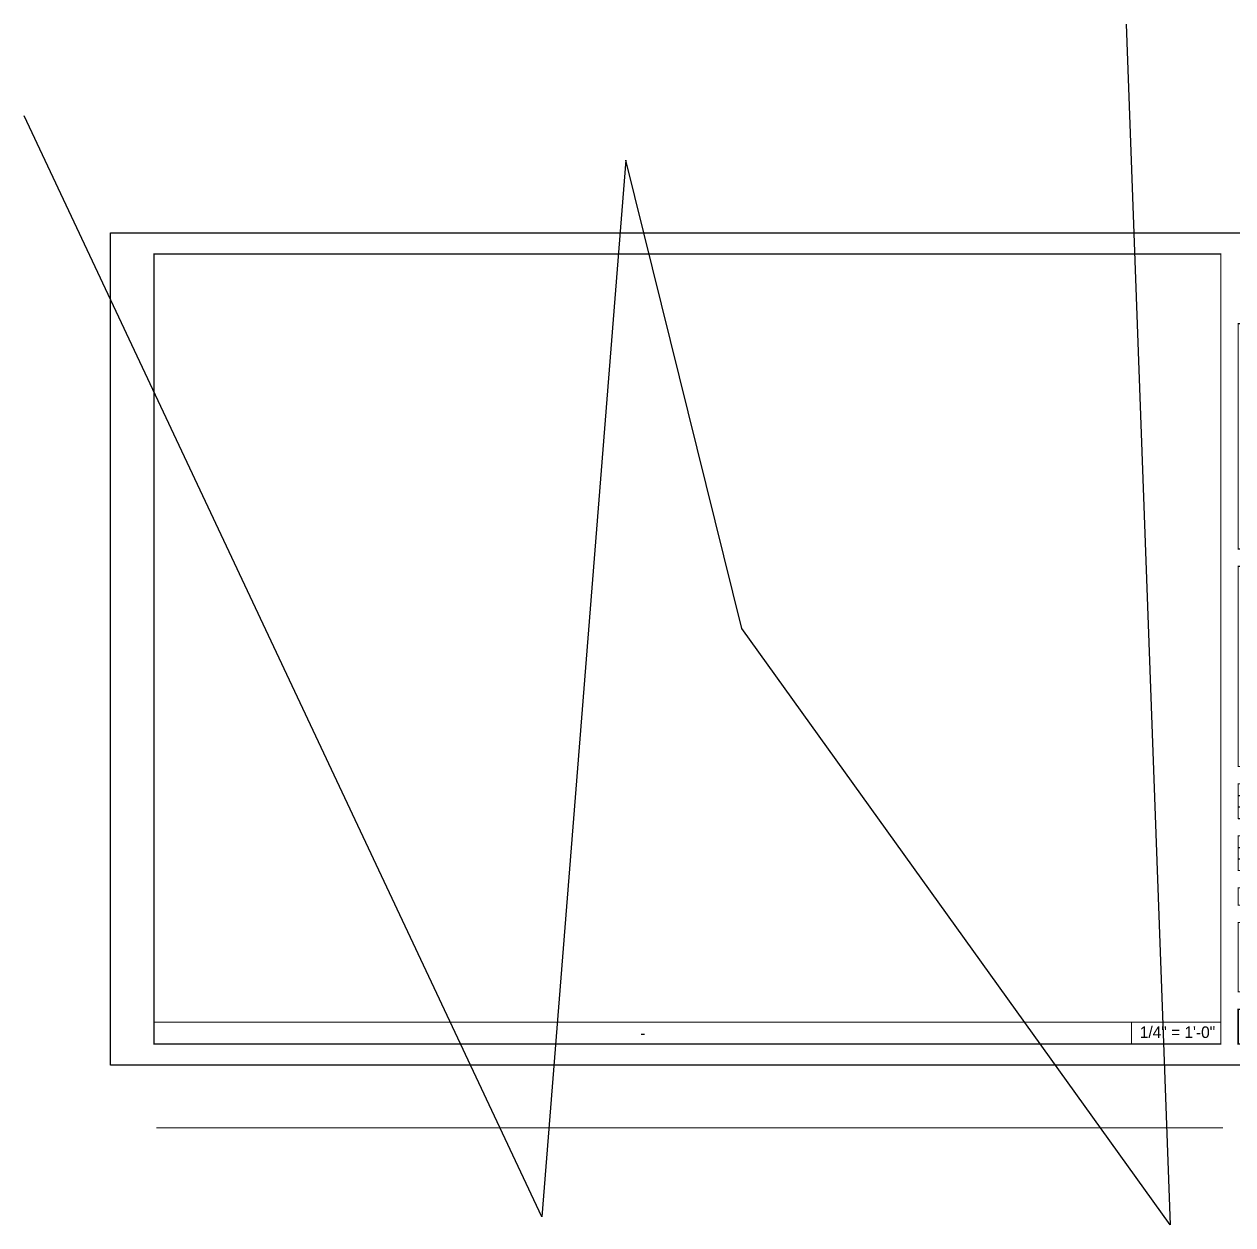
# Model space of a CAD drawing. Extents: x -4845 to 1196, y -1775 to 574.
# Drawn here: x -4845 to -3172, y -1367 to 294 of the extents above; entities that cross this region are included whole.
import ezdxf

# ---------------------------------------------------------------- set-up
doc = ezdxf.new("R2010")
doc.units = 0
doc.header["$LTSCALE"] = 48
doc.header["$MEASUREMENT"] = 0
doc.layers.get('0').update_dxf_attribs({"linetype": 'CONTINUOUS'})
doc.layers.add('24X36TB', color=7, linetype='CONTINUOUS', lineweight=30)
doc.layers.add('A-TEXT', color=3, linetype='CONTINUOUS')
doc.layers.add('TB-text', color=3, linetype='CONTINUOUS')
doc.styles.get("Standard").update_dxf_attribs({"font": 'ERASMD.TTF', "height": 4.5})

# ---------------------------------------------------------------- blocks, each defined once
blk = doc.blocks.new('A$C044039AD')
at = {"layer": '24X36TB'}
for p, q in [((-116.5, -762.5), (-116.5, -810.5)), ((-167.5, -778.5), (-29.5, -778.5)), ((-167.5, -794.5), (-29.5, -794.5)), ((-167.5, -810.5), (-29.5, -810.5)), ((-147.2, -834.5), (-147.2, -882.5)), ((-80.6, -834.5), (-80.6, -882.5)), ((-167.5, -850.5), (-29.5, -850.5)), ((-167.5, -866.5), (-29.5, -866.5))]:
    blk.add_line(p, q, dxfattribs=at)
blk.add_lwpolyline([(-1728, 0), (0, 0), (0, -1152), (-1728, -1152)], close=True, dxfattribs=at)
for points, const_width in [([(-191.5, -1122.5), (-191.5, -29.5), (-1668, -29.5), (-1668, -1122.5)], 1.5), ([(-167.5, -437.6), (-167.5, -125.9), (-29.5, -125.9), (-29.5, -437.6)], 1.5), ([(-167.5, -738.5), (-167.5, -461.6), (-29.5, -461.6), (-29.5, -738.5)], 1.5), ([(-167.5, -810.5), (-167.5, -762.5), (-29.5, -762.5), (-29.5, -810.5)], 1.5), ([(-167.5, -882.5), (-167.5, -834.5), (-29.5, -834.5), (-29.5, -882.5)], 1.5), ([(-167.5, -906.5), (-29.5, -906.5), (-29.5, -930.5), (-167.5, -930.5)], 1.5), ([(-167.5, -1050.5), (-167.5, -954.5), (-29.5, -954.5), (-29.5, -1050.5)], 1.5), ([(-167.5, -1074.5), (-29.5, -1074.5), (-29.5, -1122.5), (-167.5, -1122.5)], 2)]:
    blk.add_lwpolyline(points, close=True, dxfattribs=dict(at, const_width=const_width))
at = {"layer": '24X36TB', "const_width": 1.5}
for points in [[(-98.5, -834.5), (-98.5, -882.5)], [(-1668, -1092.5), (-1074, -1092.5), (-191.5, -1092.5)]]:
    blk.add_lwpolyline(points, dxfattribs=at)
at = {"layer": 'TB-text', "insert": (-98.5, -918), "char_height": 4.5, "width": 138, "attachment_point": 5}
blk.add_mtext('{\\fEras Demi ITC|b0|i0|c0|p34;UNIVERSITY PARK SF}', dxfattribs=at)

msp = doc.modelspace()

# ---------------------------------------------------------------- linework, layer by layer
at = {"color": 1}
for p, q in [((-3319.78293, 294.08575), (-3258.84038, -1367.20679)), ((-4128.65698, -1356.13151), (-4844.97627, 167.05931)), ((-4012.31208, 105.80592), (-4128.65698, -1356.13151)), ((-3851.64532, -542.09816), (-4012.31208, 105.80592)), ((-3258.84038, -1367.20679), (-3851.64532, -542.09816))]:
    msp.add_line(p, q, dxfattribs=at)
at = {"layer": '24X36TB', "const_width": 1.5}
for points in [[(-3312.23353, -1116.96236), (-3312.23353, -1086.96236)], [(-4662.02011, -1232.96765), (-4068.02011, -1232.96765), (-3185.52011, -1232.96765)]]:
    msp.add_lwpolyline(points, dxfattribs=at)

# ---------------------------------------------------------------- block references
at = {"color": 1}
msp.add_blockref('A$C044039AD', (-2997.26617, 5.53764), dxfattribs=at)

# ---------------------------------------------------------------- texts
at = {"layer": 'A-TEXT', "char_height": 16}
for s, insert, width, attachment_point in [('-', (-3988.74985, -1101.96236), 1353.0326388, 5), ('1/4" = 1\'-0"', (-3248.70756, -1092.68509), 628.1875, 2)]:
    msp.add_mtext(s, dxfattribs=dict(at, insert=insert, width=width, attachment_point=attachment_point))

doc.saveas('drawing.dxf')
